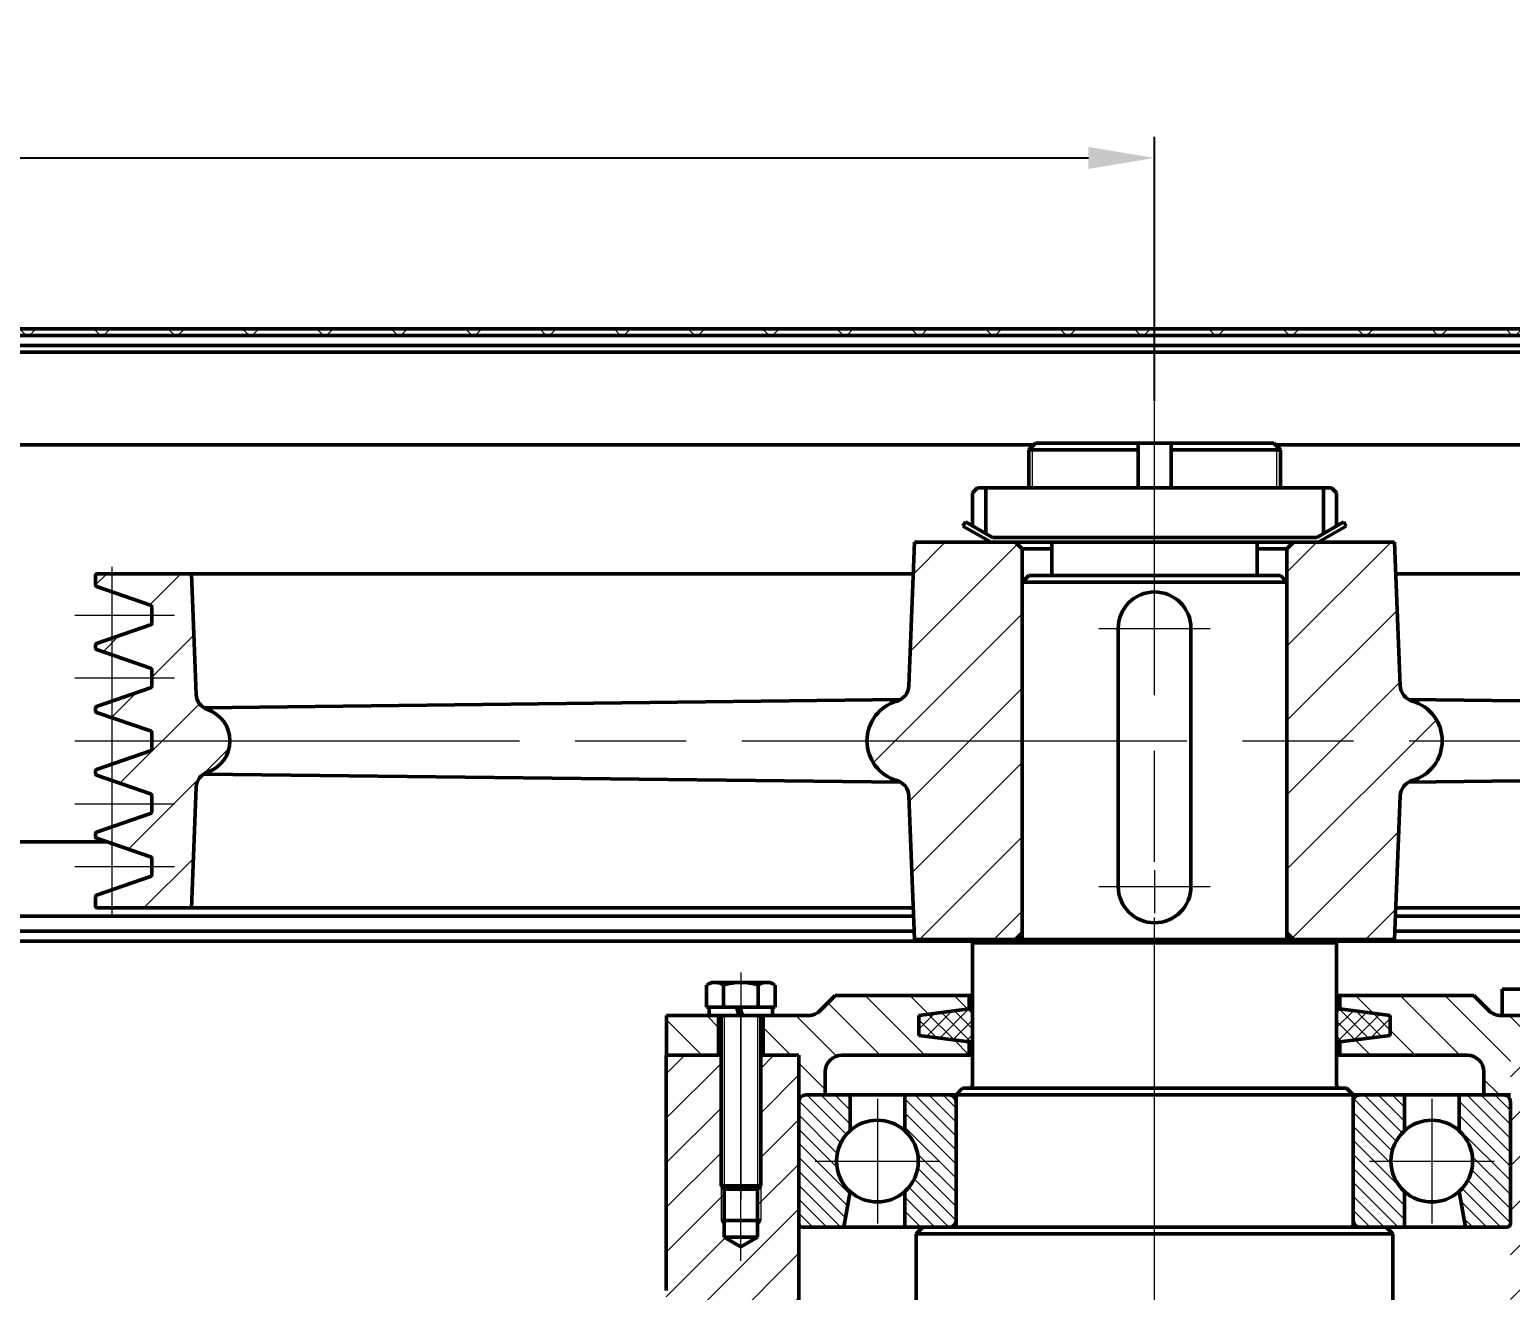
# Model space of a CAD drawing. Header units: millimetres. Extents: x 17368 to 100025, y -24769 to 12950.
# Drawn here: x 45503.7 to 45559.6, y -8836.5 to -8788.9 of the extents above; entities that cross this region are included whole.
import ezdxf

# ---------------------------------------------------------------- set-up
doc = ezdxf.new("R2010")
doc.units = ezdxf.units.MM
doc.header["$LTSCALE"] = 2.8
doc.linetypes.add('AM_ISO08W050', pattern=[18, 12, -1.5, 3, -1.5])
doc.linetypes.add('AM_ISO08W050x2', pattern=[9, 6, -0.75, 1.5, -0.75])
doc.layers.get('0').update_dxf_attribs({"lineweight": 50})
doc.layers.get('Defpoints').update_dxf_attribs({"lineweight": 50})
for name, color, linetype, lineweight in [('AM_0', 7, 'Continuous', 50), ('AM_0N', 7, 'Continuous', 50), ('AM_4', 3, 'Continuous', 15), ('AM_7', 4, 'AM_ISO08W050', 15), ('AM_7N', 4, 'AM_ISO08W050', 15), ('AM_8N', 1, 'Continuous', 15), ('细实线', 5, 'Continuous', 15)]:
    doc.layers.add(name, color=color, linetype=linetype, lineweight=lineweight)
doc.styles.add('仿宋体', font='', dxfattribs={"width": 0.7, "height": 3.5})
doc.styles.get('仿宋体').set_extended_font_data('FangSong_GB2312')
doc.dimstyles.new('ISO-25', dxfattribs={"dimtxt": 3.5, "dimasz": 2.5, "dimexe": 1.25, "dimexo": 0.625, "dimtad": 1, "dimdsep": 46, "dimtxsty": '仿宋体', "dimcen": 2.5, "dimadec": 0, "dimazin": 0, "dimtfac": 1, "dimtmove": 0, "dimatfit": 1, "dimfxl": 0, "dimarcsym": 0})

# ---------------------------------------------------------------- blocks, each defined once
blk = doc.blocks.new('*D1310')
at = {"layer": 'Defpoints', "color": 0, "lineweight": 15}
for p in [(45546.163, -8793.751), (45452.913, -8800.46), (45546.163, -8803.56)]:
    blk.add_point(p, dxfattribs=at)
at = {"layer": '细实线', "color": 0, "lineweight": -2}
for p, q in [((45452.913, -8799.835), (45452.913, -8792.951)), ((45546.163, -8802.935), (45546.163, -8792.951)), ((45455.413, -8793.751), (45543.663, -8793.751))]:
    blk.add_line(p, q, dxfattribs=at)
at = {"layer": '细实线', "color": 0, "lineweight": 15}
for points in [[(45455.413, -8793.334), (45455.413, -8794.167), (45452.913, -8793.751)], [(45543.663, -8793.334), (45543.663, -8794.167), (45546.163, -8793.751)]]:
    blk.add_solid(points, dxfattribs=at)
at = {"layer": '细实线', "color": 0, "lineweight": 15, "insert": (45499.538, -8791.201), "char_height": 3.5, "attachment_point": 5, "style": '仿宋体'}
blk.add_mtext('746', dxfattribs=at)

msp = doc.modelspace()

# ---------------------------------------------------------------- hatches: boundary and pattern name
at = {"layer": '细实线', "lineweight": 15}
h = msp.add_hatch(dxfattribs=at)
h.set_pattern_fill('ANSI37', color=256, scale=0.625, style=0)
h.set_pattern_definition([(45, (39897.9603, -6902.0388), (-1.403165, 1.403165), []), (135, (39897.9603, -6902.0388), (-1.403165, -1.403165), [])])
h.paths.add_polyline_path([(45434.78771, -8800.20995), (45434.26963, -8800.20995), (45434.26963, -8800.45995), (45434.78771, -8800.45995)])
h.paths.add_polyline_path([(45452.91271, -8800.20995), (45437.03771, -8800.20995), (45436.03771, -8800.20995), (45436.03771, -8800.45995), (45437.41271, -8800.45995), (45442.41271, -8800.45995), (45452.91271, -8800.45995)])
h.paths.add_polyline_path([(45546.16271, -8800.20995), (45452.91271, -8800.20995), (45452.91271, -8800.45995), (45546.16271, -8800.45995)])
h.paths.add_polyline_path([(45594.18079, -8800.20995), (45593.66271, -8800.20995), (45593.66271, -8800.45995), (45594.18079, -8800.45995)])
h.paths.add_polyline_path([(45592.41271, -8800.20995), (45546.16271, -8800.20995), (45546.16271, -8800.45995), (45591.41271, -8800.45995), (45592.41271, -8800.45995)])
h = msp.add_hatch(dxfattribs=at)
h.set_pattern_fill('ANSI31', color=256, scale=0.625, style=0)
h.set_pattern_definition([(45, (39361.8303, -8875.3152), (-1.403165, 1.403165), [])])
h.paths.add_polyline_path([(45555.22521, -8808.27245), (45551.41271, -8808.27245), (45551.16271, -8808.52245), (45551.16271, -8815.77245), (45557.02521, -8815.77245, 0.33409436), (45555.8961, -8814.27126, -0.34433219), (45555.44008, -8813.64433)])
h.paths.add_polyline_path([(45555.91337, -8817.26855, 0.33089355), (45557.02521, -8815.77245), (45551.16271, -8815.77245), (45551.16271, -8823.02245), (45551.41271, -8823.27245), (45555.22521, -8823.27245), (45555.43514, -8818.02414, -0.38526489)])
h.paths.add_polyline_path([(45541.16271, -8815.77245), (45535.30021, -8815.77245, 0.33381819), (45536.42782, -8817.27321, -0.3510983), (45536.88605, -8817.91845), (45537.10021, -8823.27245), (45540.91271, -8823.27245), (45541.16271, -8823.02245)])
h.paths.add_polyline_path([(45541.16271, -8808.52245), (45540.91271, -8808.27245), (45537.10021, -8808.27245), (45536.88331, -8813.69494, -0.32340022), (45536.43134, -8814.27067, -0.00000209), (45536.43135, -8814.27067, 0.33447058), (45535.30021, -8815.77245), (45541.16271, -8815.77245)])
h = msp.add_hatch(dxfattribs=at)
h.set_pattern_fill('ANSI31', color=256, scale=0.625, style=0)
h.set_pattern_definition([(45, (37331.3713, -9270.0737), (-1.403165, 1.403165), [])])
h.paths.add_polyline_path([(45509.78771, -8809.45995), (45506.22521, -8809.45995, 0.41421356), (45506.16271, -8809.52245), (45506.16271, -8809.88766, 0.32010252), (45506.20486, -8809.94676), (45508.24555, -8810.64943, -0.32010252), (45508.28771, -8810.70852), (45508.28771, -8811.33638, -0.32010252), (45508.24555, -8811.39547), (45506.20486, -8812.09814, 0.32010252), (45506.16271, -8812.15723), (45506.16271, -8812.26266, 0.32010252), (45506.20486, -8812.32176), (45508.24555, -8813.02443, -0.32010252), (45508.28771, -8813.08352), (45508.28771, -8813.71138, -0.32010252), (45508.24555, -8813.77047), (45506.20486, -8814.47314, 0.32010252), (45506.16271, -8814.53223), (45506.16271, -8814.63766, 0.32010252), (45506.20486, -8814.69676), (45508.24555, -8815.39943, -0.32010252), (45508.28771, -8815.45852), (45508.28771, -8816.08638, -0.32010252), (45508.24555, -8816.14547), (45506.20486, -8816.84814, 0.32010252), (45506.16271, -8816.90723), (45506.16271, -8817.01266, 0.32010252), (45506.20486, -8817.07176), (45508.24555, -8817.77443, -0.32010252), (45508.28771, -8817.83352), (45508.28771, -8818.46138, -0.32010252), (45508.24555, -8818.52047), (45506.20486, -8819.22314, 0.32010252), (45506.16271, -8819.28223), (45506.16271, -8819.38766, 0.32010252), (45506.20486, -8819.44676), (45508.24555, -8820.14943, -0.32010252), (45508.28771, -8820.20852), (45508.28771, -8820.83638, -0.32010252), (45508.24555, -8820.89547), (45506.20486, -8821.59814, 0.32010252), (45506.16271, -8821.65723), (45506.16271, -8822.02245, 0.41421356), (45506.22521, -8822.08495), (45509.78771, -8822.08495), (45509.97021, -8817.52235, -0.31003524), (45510.39321, -8816.9557, 0.71582043), (45510.39321, -8814.5892, -0.31003524), (45509.97021, -8814.02255)])
h = msp.add_hatch(dxfattribs=at)
h.set_pattern_fill('ANSI31', color=256, scale=0.375, angle=90, style=0)
h.set_pattern_definition([(135, (39361.8303, -8875.3152), (-0.841899, -0.841899), [])])
h.paths.add_polyline_path([(45533.53326, -8825.96439, -0.19891237), (45533.09132, -8826.14745), (45531.38146, -8826.14745), (45531.38146, -8827.64745), (45532.72521, -8827.64745), (45532.72521, -8829.37448), (45532.72733, -8829.37661, -0.37738104), (45532.98771, -8829.14745), (45533.72521, -8829.14745), (45533.72521, -8828.27245, -0.41421356), (45534.35021, -8827.64745), (45539.16271, -8827.64745), (45539.16271, -8827.14745), (45537.26377, -8826.89745), (45537.26377, -8826.14745), (45539.16271, -8825.89745), (45539.16271, -8825.39745), (45534.10021, -8825.39745)])
h.paths.add_polyline_path([(45527.72521, -8826.14745), (45527.72521, -8827.64745), (45529.69396, -8827.64745), (45529.69396, -8826.14745)])
h.paths.add_polyline_path([(45553.16271, -8825.39745), (45553.16271, -8825.89745), (45555.06164, -8826.14745), (45555.06164, -8826.89745), (45553.16271, -8827.14745), (45553.16271, -8827.64745), (45557.97521, -8827.64745, -0.41421356), (45558.60021, -8828.27245), (45558.60021, -8829.14745), (45559.60021, -8829.14745), (45559.60021, -8827.64745), (45560.94396, -8827.64745), (45560.94396, -8826.14745), (45559.23409, -8826.14745, -0.19891237), (45558.79215, -8825.96439), (45558.22521, -8825.39745)])
h.paths.add_polyline_path([(45562.63146, -8826.14745), (45562.63146, -8827.64745), (45564.60497, -8827.64745), (45564.60496, -8826.14745)])
h = msp.add_hatch(dxfattribs=at)
h.set_pattern_fill('ANSI37', color=256, scale=0.125, style=0)
h.set_pattern_definition([(45, (39361.8303, -8875.31524), (-0.280633004, 0.280633004), []), (135, (39361.8303, -8875.31524), (-0.280633004, -0.280633004), [])])
h.paths.add_polyline_path([(45539.28771, -8825.89745), (45539.16271, -8825.89745), (45537.26377, -8826.14745), (45537.26377, -8826.89745), (45539.16271, -8827.14745), (45539.28771, -8827.14745)])
h.paths.add_polyline_path([(45553.16271, -8825.89745), (45553.03771, -8825.89745), (45553.03771, -8827.14745), (45553.16271, -8827.14745), (45555.06164, -8826.89745), (45555.06164, -8826.14745)])
h = msp.add_hatch(dxfattribs=at)
h.set_pattern_fill('ANSI31', color=256, scale=0.375, style=0)
h.set_pattern_definition([(45, (39361.8303, -8875.3152), (-0.841899, 0.841899), [])])
h.paths.add_polyline_path([(45532.72521, -8837.40995, -0.00206221), (45532.72521, -8837.40882), (45532.72521, -8834.01108, -0.00206221), (45532.72521, -8834.00995), (45532.72521, -8829.37448), (45532.72521, -8829.37448), (45532.72521, -8827.64745), (45531.32521, -8827.64745), (45531.28771, -8827.6691), (45531.28771, -8832.58495), (45531.28771, -8833.89745), (45531.1693, -8834.1162), (45531.1693, -8834.52245), (45530.53771, -8834.8871), (45529.90611, -8834.52245), (45529.90611, -8834.1162), (45529.78771, -8833.89745), (45529.78771, -8832.58495), (45529.78771, -8827.6691), (45529.75021, -8827.64745), (45527.72045, -8827.64745), (45527.72045, -8836.53189, -0.1316525), (45526.88311, -8839.65689), (45520.89855, -8850.02245, -0.26794919), (45519.81602, -8850.64745), (45517.70724, -8850.64745, -0.00618257), (45517.68376, -8850.64745), (45517.53771, -8850.64745), (45517.53771, -8853.77245), (45520.53771, -8853.77245), (45520.53771, -8854.39745), (45523.66271, -8854.39745), (45523.66271, -8852.15466, -0.1316525), (45523.99765, -8850.90466), (45526.09471, -8847.27245, -0.26794919), (45528.25977, -8846.02245), (45539.16271, -8846.02245), (45539.16271, -8845.52245), (45537.26377, -8845.27245), (45537.26377, -8844.52245), (45539.16271, -8844.27245), (45539.16271, -8843.77245), (45535.28771, -8843.77245, -0.41421356), (45534.66271, -8843.14745), (45534.66271, -8842.27245), (45532.85021, -8842.27245, -0.41421356), (45532.72521, -8842.14745), (45532.72521, -8842.01152, -0.00149251), (45532.72521, -8842.00995)])
h.paths.add_polyline_path([(45565.44231, -8839.65689, -0.1316525), (45564.60497, -8836.53189), (45564.60497, -8827.64745), (45562.53771, -8827.64745), (45562.53771, -8831.95995), (45562.53771, -8833.89745), (45562.4193, -8834.1162), (45562.4193, -8834.52245), (45561.78771, -8834.8871), (45561.15611, -8834.52245), (45561.15611, -8834.1162), (45561.03771, -8833.89745), (45561.03771, -8831.95995), (45561.03771, -8827.64745), (45559.60021, -8827.64745), (45559.60021, -8842.14745, -0.41421356), (45559.47521, -8842.27245), (45557.66271, -8842.27245), (45557.66271, -8843.14745, -0.41421356), (45557.03771, -8843.77245), (45553.16271, -8843.77245), (45553.16271, -8844.27245), (45555.06165, -8844.52245), (45555.06165, -8845.27245), (45553.16271, -8845.52245), (45553.16271, -8846.02245), (45564.06565, -8846.02245, -0.26794919), (45566.23071, -8847.27245), (45568.32777, -8850.90466, -0.1316525), (45568.66271, -8852.15466), (45568.66271, -8854.39745), (45571.78771, -8854.39745), (45571.78771, -8853.77245), (45574.78771, -8853.77245), (45574.78771, -8850.64745), (45574.63697, -8850.64745, -0.00371511), (45574.62286, -8850.64745), (45572.5094, -8850.64745, -0.26794919), (45571.42687, -8850.02245)])
h.paths.add_polyline_path([(45562.53771, -8831.95995), (45562.4193, -8832.08495), (45562.4193, -8833.89745), (45562.53771, -8833.89745)], flags=17)
h.paths.add_polyline_path([(45561.15611, -8832.08495), (45561.03771, -8831.95995), (45561.03771, -8833.89745), (45561.15611, -8833.89745)], flags=17)
h.paths.add_polyline_path([(45529.90611, -8832.70995), (45529.78771, -8832.58495), (45529.78771, -8833.89745), (45529.90611, -8833.89745)], flags=17)
h.paths.add_polyline_path([(45531.28771, -8832.58495), (45531.1693, -8832.70995), (45531.1693, -8833.89745), (45531.28771, -8833.89745)], flags=17)
h.paths.add_polyline_path([(45531.28771, -8833.89745), (45531.1693, -8833.89745), (45531.1693, -8834.1162)], flags=17)
h.paths.add_polyline_path([(45529.90611, -8833.89745), (45529.78771, -8833.89745), (45529.90611, -8834.1162)], flags=17)
h.paths.add_polyline_path([(45562.53771, -8833.89745), (45562.4193, -8833.89745), (45562.4193, -8834.1162)], flags=17)
h.paths.add_polyline_path([(45561.15611, -8833.89745), (45561.03771, -8833.89745), (45561.15611, -8834.1162)], flags=17)
h.paths.add_polyline_path([(45514.78771, -8850.64745), (45514.64167, -8850.64745, -0.00618257), (45514.61818, -8850.64745), (45513.03771, -8850.64745), (45513.03771, -8853.77245), (45514.78771, -8853.77245)])
h.paths.add_polyline_path([(45579.28771, -8850.64745), (45577.70184, -8850.64745, -0.00334247), (45577.68914, -8850.64745), (45577.53771, -8850.64745), (45577.53771, -8853.77245), (45579.28771, -8853.77245)])

# ---------------------------------------------------------------- linework, layer by layer
for p, q in [((45541.66271, -8804.52245), (45541.41271, -8804.77245)), ((45541.66271, -8804.52245), (45550.66271, -8804.52245)), ((45545.53771, -8806.20995), (45545.53771, -8804.52245)), ((45546.78771, -8806.20995), (45546.78771, -8804.52245)), ((45550.66271, -8804.52245), (45550.91271, -8804.77245)), ((45541.41271, -8804.77245), (45541.41271, -8806.20995)), ((45541.41271, -8804.77245), (45545.53771, -8804.77245)), ((45546.78771, -8804.77245), (45550.91271, -8804.77245)), ((45550.91271, -8804.77245), (45550.91271, -8806.20995)), ((45539.47521, -8806.20995), (45539.28771, -8806.39745)), ((45539.28771, -8807.65194), (45539.28771, -8806.39745)), ((45539.47521, -8806.20995), (45552.85021, -8806.20995)), ((45539.78771, -8807.94061), (45539.78771, -8806.20995)), ((45552.53771, -8807.94061), (45552.53771, -8806.20995)), ((45552.85021, -8806.20995), (45553.03771, -8806.39745)), ((45553.03771, -8807.65194), (45553.03771, -8806.39745)), ((45539.01707, -8807.49569), (45538.92332, -8807.65807)), ((45540.03771, -8808.08495), (45539.01707, -8807.49569)), ((45552.28771, -8808.08495), (45553.30834, -8807.49569)), ((45553.40209, -8807.65807), (45553.30834, -8807.49569)), ((45539.98746, -8808.27245), (45538.92332, -8807.65807)), ((45540.03771, -8808.08495), (45552.28771, -8808.08495)), ((45552.33795, -8808.27245), (45553.40209, -8807.65807)), ((45536.88331, -8813.69494), (45537.10021, -8808.27245)), ((45537.10021, -8808.27245), (45555.22521, -8808.27245)), ((45540.91271, -8808.27245), (45541.16271, -8808.52245)), ((45540.91271, -8808.27245), (45541.16271, -8808.52245)), ((45541.16271, -8808.52245), (45541.78771, -8808.52245)), ((45541.16271, -8823.27245), (45541.16271, -8808.52245)), ((45541.16271, -8808.52245), (45542.28771, -8808.52245)), ((45542.28771, -8808.27245), (45542.28771, -8809.52245)), ((45550.03771, -8808.27245), (45550.03771, -8809.52245)), ((45550.03771, -8808.52245), (45551.16271, -8808.52245)), ((45550.53771, -8808.27245), (45551.41271, -8808.27245)), ((45550.53771, -8808.52245), (45551.16271, -8808.52245)), ((45551.41271, -8808.27245), (45551.16271, -8808.52245)), ((45551.41271, -8808.27245), (45551.16271, -8808.52245)), ((45551.16271, -8823.27245), (45551.16271, -8808.52245)), ((45555.4421, -8813.69494), (45555.22521, -8808.27245)), ((45506.16271, -8809.88766), (45506.16271, -8809.52245)), ((45506.22521, -8809.45995), (45537.05271, -8809.45995)), ((45509.97021, -8814.02255), (45509.78771, -8809.45995)), ((45541.41271, -8809.52245), (45541.16271, -8809.77245)), ((45541.41271, -8809.52245), (45541.16271, -8809.77245)), ((45551.16271, -8809.77245), (45541.16271, -8809.77245)), ((45551.16271, -8809.77245), (45541.16271, -8809.77245)), ((45550.91271, -8809.52245), (45541.41271, -8809.52245)), ((45550.91271, -8809.52245), (45541.41271, -8809.52245)), ((45550.91271, -8809.52245), (45551.16271, -8809.77245)), ((45550.91271, -8809.52245), (45551.16271, -8809.77245)), ((45586.10021, -8809.45995), (45555.27271, -8809.45995)), ((45508.24555, -8810.64943), (45506.20486, -8809.94676)), ((45508.28771, -8811.33638), (45508.28771, -8810.70852)), ((45508.24555, -8811.39547), (45506.20486, -8812.09814)), ((45544.78771, -8821.27245), (45544.78771, -8811.52245)), ((45544.78771, -8821.27245), (45544.78771, -8811.52245)), ((45547.53771, -8821.27245), (45547.53771, -8811.52245)), ((45547.53771, -8821.27245), (45547.53771, -8811.52245)), ((45506.16271, -8812.26266), (45506.16271, -8812.15723)), ((45508.24555, -8813.02443), (45506.20486, -8812.32176)), ((45508.28771, -8813.71138), (45508.28771, -8813.08352)), ((45508.24555, -8813.77047), (45506.20486, -8814.47314)), ((45536.56754, -8814.21338), (45510.25077, -8814.51942)), ((45555.75787, -8814.21338), (45582.07464, -8814.51942)), ((45506.16271, -8814.63766), (45506.16271, -8814.53223)), ((45508.24555, -8815.39943), (45506.20486, -8814.69676)), ((45508.28771, -8816.08638), (45508.28771, -8815.45852)), ((45508.24555, -8816.14547), (45506.20486, -8816.84814)), ((45506.16271, -8817.01266), (45506.16271, -8816.90723)), ((45510.25077, -8817.02548), (45536.56754, -8817.33152)), ((45582.07464, -8817.02548), (45555.75787, -8817.33152)), ((45508.24555, -8817.77443), (45506.20486, -8817.07176)), ((45509.97021, -8817.52235), (45509.78771, -8822.08495)), ((45508.28771, -8818.46138), (45508.28771, -8817.83352)), ((45536.88331, -8817.84996), (45537.10021, -8823.27245)), ((45555.4421, -8817.84996), (45555.22521, -8823.27245)), ((45508.24555, -8818.52047), (45506.20486, -8819.22314)), ((45506.16271, -8819.38766), (45506.16271, -8819.28223)), ((45508.24555, -8820.14943), (45506.20486, -8819.44676)), ((45508.28771, -8820.83638), (45508.28771, -8820.20852)), ((45508.24555, -8820.89547), (45506.20486, -8821.59814)), ((45506.16271, -8822.02245), (45506.16271, -8821.65723)), ((45506.22521, -8822.08495), (45537.05271, -8822.08495)), ((45586.10021, -8822.08495), (45555.27271, -8822.08495)), ((45541.16271, -8823.02245), (45540.91271, -8823.27245)), ((45551.16271, -8823.02245), (45551.41271, -8823.27245)), ((45537.10021, -8823.27245), (45540.91271, -8823.27245)), ((45539.41271, -8823.27245), (45539.28771, -8823.39745)), ((45539.28771, -8823.39745), (45539.28771, -8828.77245)), ((45539.28771, -8823.39745), (45553.03771, -8823.39745)), ((45539.41271, -8823.27245), (45552.91271, -8823.27245)), ((45551.41271, -8823.27245), (45552.91271, -8823.27245)), ((45555.22521, -8823.27245), (45551.41271, -8823.27245)), ((45552.91271, -8823.27245), (45553.03771, -8823.39745)), ((45553.03771, -8823.39745), (45553.03771, -8828.77245)), ((45527.72045, -8827.64745), (45529.78771, -8827.64745)), ((45527.72045, -8827.64745), (45527.72045, -8836.53189)), ((45531.28771, -8827.64745), (45532.72521, -8827.64745)), ((45532.72521, -8827.64745), (45532.72521, -8842.14745)), ((45538.66271, -8829.14745), (45538.91271, -8828.89745)), ((45538.66271, -8829.14745), (45538.66271, -8834.14745)), ((45538.66271, -8829.14745), (45546.16271, -8829.14745)), ((45538.91271, -8828.89745), (45546.16271, -8828.89745)), ((45553.41271, -8828.89745), (45546.16271, -8828.89745)), ((45553.66271, -8829.14745), (45546.16271, -8829.14745)), ((45553.66271, -8829.14745), (45553.41271, -8828.89745)), ((45553.66271, -8829.14745), (45553.66271, -8834.14745)), ((45537.41271, -8834.14745), (45537.16271, -8834.39745)), ((45546.16271, -8834.14745), (45538.66271, -8834.14745)), ((45546.16271, -8834.14745), (45553.66271, -8834.14745)), ((45554.91271, -8834.14745), (45555.16271, -8834.39745)), ((45537.16271, -8834.39745), (45537.16271, -8837.02245)), ((45537.16271, -8834.39745), (45546.16271, -8834.39745)), ((45555.16271, -8834.39745), (45546.16271, -8834.39745)), ((45555.16271, -8834.39745), (45555.16271, -8837.02245))]:
    msp.add_line(p, q)
at = {"color": 7}
for p, q in [((45534.10021, -8825.39745), (45533.53326, -8825.96439)), ((45539.28771, -8825.39745), (45534.10021, -8825.39745)), ((45539.16271, -8825.39745), (45539.16271, -8825.89745)), ((45553.03771, -8825.39745), (45558.22521, -8825.39745)), ((45553.16271, -8825.39745), (45553.16271, -8825.89745)), ((45558.22521, -8825.39745), (45558.79215, -8825.96439)), ((45559.28771, -8825.14745), (45559.28771, -8826.14745)), ((45559.28771, -8825.14745), (45590.16271, -8825.14745)), ((45539.16271, -8825.89745), (45537.26377, -8826.14745)), ((45539.16271, -8825.89745), (45539.28771, -8825.89745)), ((45553.16271, -8825.89745), (45553.03771, -8825.89745)), ((45553.16271, -8825.89745), (45555.06164, -8826.14745)), ((45533.09132, -8826.14745), (45527.72521, -8826.14745)), ((45527.72521, -8826.14745), (45527.72521, -8827.64745)), ((45537.26377, -8826.14745), (45537.26377, -8826.89745)), ((45555.06164, -8826.14745), (45555.06164, -8826.89745)), ((45559.23409, -8826.14745), (45561.03771, -8826.14745)), ((45539.16271, -8827.14745), (45537.26377, -8826.89745)), ((45553.16271, -8827.14745), (45555.06164, -8826.89745)), ((45539.28771, -8827.64745), (45534.35021, -8827.64745)), ((45539.16271, -8827.14745), (45539.16271, -8827.64745)), ((45539.16271, -8827.14745), (45539.28771, -8827.14745)), ((45553.16271, -8827.14745), (45553.03771, -8827.14745)), ((45553.03771, -8827.64745), (45557.97521, -8827.64745)), ((45553.16271, -8827.14745), (45553.16271, -8827.64745)), ((45533.72521, -8829.14745), (45533.72521, -8828.27245)), ((45558.60021, -8829.14745), (45558.60021, -8828.27245)), ((45558.60021, -8829.14745), (45559.60021, -8829.14745))]:
    msp.add_line(p, q, dxfattribs=at)
at = {"extrusion": (1, -1.83691e-16, 0)}
for p, q in [((45529.78771, -8826.14745), (45529.78771, -8832.58495)), ((45531.28771, -8826.14745), (45531.28771, -8832.58495))]:
    msp.add_line(p, q, dxfattribs=at)
for centre, radius, start, end in [((45506.22521, -8809.52245), 0.0625, 90, 180), ((45506.22521, -8809.88766), 0.0625, 180, 251), ((45546.16271, -8811.52245), 1.375, 0, 180), ((45546.16271, -8811.52245), 1.375, 0, 180), ((45508.22521, -8810.70852), 0.0625, 0, 71), ((45508.22521, -8811.33638), 0.0625, 289, 0), ((45506.22521, -8812.15723), 0.0625, 109, 180), ((45506.22521, -8812.26266), 0.0625, 180, 251), ((45508.22521, -8813.08352), 0.0625, 0, 71), ((45536.25881, -8813.66996), 0.625, 286.025711, 357.70939), ((45556.06661, -8813.66996), 0.625, 182.29061, 253.974289), ((45508.22521, -8813.71138), 0.0625, 289, 0), ((45510.59471, -8813.99757), 0.625, 182.29061, 251.191723), ((45506.22521, -8814.53223), 0.0625, 109, 180), ((45506.22521, -8814.63766), 0.0625, 180, 251), ((45509.99021, -8815.77245), 1.25, 288.808277, 71.191723), ((45536.86271, -8815.77245), 1.5625, 106.025711, 253.974289), ((45555.46271, -8815.77245), 1.5625, 286.025711, 73.974289), ((45508.22521, -8815.45852), 0.0625, 0, 71), ((45508.22521, -8816.08638), 0.0625, 289, 0), ((45506.22521, -8816.90723), 0.0625, 109, 180), ((45506.22521, -8817.01266), 0.0625, 180, 251), ((45510.59471, -8817.54733), 0.625, 108.808277, 177.70939), ((45536.25881, -8817.87494), 0.625, 2.29061, 73.974289), ((45556.06661, -8817.87494), 0.625, 106.025711, 177.70939), ((45508.22521, -8817.83352), 0.0625, 0, 71), ((45508.22521, -8818.46138), 0.0625, 289, 0), ((45506.22521, -8819.28223), 0.0625, 109, 180), ((45506.22521, -8819.38766), 0.0625, 180, 251), ((45508.22521, -8820.20852), 0.0625, 0, 71), ((45508.22521, -8820.83638), 0.0625, 289, 0), ((45546.16271, -8821.27245), 1.375, 180, 0), ((45546.16271, -8821.27245), 1.375, 180, 0), ((45506.22521, -8821.65723), 0.0625, 109, 180), ((45506.22521, -8822.02245), 0.0625, 180, 270), ((45539.16271, -8828.77245), 0.125, 270, 0), ((45553.16271, -8828.77245), 0.125, 180, 270)]:
    msp.add_arc(centre, radius, start, end)
at = {"color": 7}
for centre, start, end in [((45533.09132, -8825.52245), 270, 315), ((45559.23409, -8825.52245), 225, 270), ((45534.35021, -8828.27245), 90, 180), ((45557.97521, -8828.27245), 0, 90)]:
    msp.add_arc(centre, 0.625, start, end, dxfattribs=at)
at = {"layer": 'AM_0', "extrusion": (1, -1.83691e-16, 0)}
for p, q in [((45529.69396, -8826.14745), (45529.69396, -8827.64745)), ((45531.38146, -8826.14745), (45531.38146, -8827.64745)), ((45529.90611, -8832.70995), (45529.90611, -8834.52245)), ((45531.1693, -8832.70995), (45531.1693, -8834.52245))]:
    msp.add_line(p, q, dxfattribs=at)
at = {"layer": 'AM_0'}
for p, q in [((45529.78771, -8827.6691), (45529.75021, -8827.64745)), ((45531.28771, -8827.6691), (45531.32521, -8827.64745))]:
    msp.add_line(p, q, dxfattribs=at)
at = {"layer": 'AM_0', "extrusion": (-1.83691e-16, -1, 0)}
for p, q in [((45529.78771, -8833.89745), (45531.28771, -8833.89745)), ((45529.78771, -8833.89745), (45531.28771, -8833.89745)), ((45529.90611, -8834.52245), (45531.1693, -8834.52245)), ((45529.90611, -8834.52245), (45531.1693, -8834.52245))]:
    msp.add_line(p, q, dxfattribs=at)
at = {"layer": 'AM_0', "extrusion": (-0.5, -0.866025, 0)}
msp.add_line((45530.53771, -8834.8871), (45529.90611, -8834.52245), dxfattribs=at)
msp.add_line((45530.53771, -8834.8871), (45529.90611, -8834.52245), dxfattribs=at)
at = {"layer": 'AM_0', "extrusion": (0.5, -0.866025, 0)}
msp.add_line((45530.53771, -8834.8871), (45531.1693, -8834.52245), dxfattribs=at)
msp.add_line((45530.53771, -8834.8871), (45531.1693, -8834.52245), dxfattribs=at)
at = {"layer": 'AM_0N'}
for p, q in [((45594.18079, -8800.20995), (45437.03771, -8800.20995)), ((45591.41271, -8800.45995), (45437.03771, -8800.45995)), ((45591.41271, -8800.83495), (45437.03771, -8800.83495)), ((45437.41271, -8801.08495), (45591.03771, -8801.08495)), ((45541.60021, -8804.58495), (45492.8159, -8804.58495)), ((45590.03771, -8804.58495), (45550.72521, -8804.58495)), ((45506.60619, -8819.58495), (45492.8159, -8819.58495)), ((45492.8159, -8822.39745), (45537.06521, -8822.39745)), ((45555.26021, -8822.39745), (45590.28771, -8822.39745)), ((45537.08771, -8822.95995), (45458.22028, -8822.95995)), ((45590.47521, -8822.95995), (45555.23771, -8822.95995)), ((45539.35021, -8823.33495), (45458.16271, -8823.33495)), ((45591.41271, -8823.33495), (45552.97521, -8823.33495)), ((45529.78771, -8832.58495), (45529.90611, -8832.70995)), ((45531.1693, -8832.70995), (45531.28771, -8832.58495))]:
    msp.add_line(p, q, dxfattribs=at)
at = {"layer": 'AM_0N', "extrusion": (0, -1, 0)}
msp.add_line((45592.53771, -8800.83495), (45435.91271, -8800.83495), dxfattribs=at)
at = {"layer": 'AM_0N', "extrusion": (0.5, -0.866025, 0)}
msp.add_line((45529.23833, -8824.99812), (45529.41271, -8824.89745), dxfattribs=at)
at = {"layer": 'AM_0N', "extrusion": (1, -1.83691e-16, 0)}
for p, q in [((45529.23833, -8824.99812), (45529.23833, -8825.83495)), ((45529.88785, -8824.99812), (45529.88785, -8825.83495)), ((45531.18756, -8824.99812), (45531.18756, -8825.83495)), ((45531.83708, -8824.99812), (45531.83708, -8825.83495)), ((45529.33771, -8825.83495), (45529.33771, -8826.14745)), ((45531.73771, -8826.14745), (45531.73771, -8825.83495))]:
    msp.add_line(p, q, dxfattribs=at)
at = {"layer": 'AM_0N', "extrusion": (-1.83691e-16, -1, 0)}
for p, q in [((45531.66271, -8824.89745), (45529.41271, -8824.89745)), ((45529.23833, -8825.83495), (45529.78771, -8825.83495)), ((45530.37367, -8825.83495), (45529.33771, -8825.83495)), ((45531.28771, -8825.83495), (45529.78771, -8825.83495)), ((45529.78771, -8825.83495), (45531.28771, -8825.83495)), ((45531.73771, -8825.83495), (45530.49867, -8825.83495)), ((45531.28771, -8825.83495), (45531.83708, -8825.83495)), ((45529.78771, -8832.58495), (45531.28771, -8832.58495)), ((45529.9219, -8832.70995), (45529.90611, -8832.70995)), ((45529.91271, -8832.70995), (45531.16271, -8832.70995)), ((45529.9219, -8832.70995), (45531.15351, -8832.70995)), ((45531.1693, -8832.70995), (45531.15351, -8832.70995))]:
    msp.add_line(p, q, dxfattribs=at)
at = {"layer": 'AM_0N', "extrusion": (-0.5, -0.866025, 0)}
msp.add_line((45531.83708, -8824.99812), (45531.66271, -8824.89745), dxfattribs=at)
at = {"layer": 'AM_0N', "extrusion": (-0.951057, -0.309017, 0)}
for p, q in [((45530.47521, -8826.14745), (45530.37367, -8825.83495)), ((45530.60021, -8826.14745), (45530.49867, -8825.83495))]:
    msp.add_line(p, q, dxfattribs=at)
at = {"layer": 'AM_0N', "extrusion": (-1.22461e-16, -1, 0)}
for p, q in [((45534.66083, -8829.14745), (45532.98771, -8829.14745)), ((45534.66083, -8829.14745), (45536.72708, -8829.14745)), ((45538.40021, -8829.14745), (45536.72708, -8829.14745)), ((45538.40021, -8829.14745), (45538.66271, -8829.14745)), ((45553.66271, -8829.14745), (45553.92521, -8829.14745)), ((45553.92521, -8829.14745), (45555.59833, -8829.14745)), ((45555.59833, -8829.14745), (45557.66458, -8829.14745)), ((45557.66458, -8829.14745), (45559.33771, -8829.14745)), ((45534.42228, -8834.14745), (45532.86271, -8834.14745)), ((45534.42228, -8834.14745), (45536.72708, -8834.14745)), ((45538.40021, -8834.14745), (45536.72708, -8834.14745)), ((45538.40021, -8834.14745), (45538.66271, -8834.14745)), ((45553.66271, -8834.14745), (45553.92521, -8834.14745)), ((45555.59833, -8834.14745), (45553.92521, -8834.14745)), ((45555.59833, -8834.14745), (45557.90313, -8834.14745)), ((45559.46271, -8834.14745), (45557.90313, -8834.14745))]:
    msp.add_line(p, q, dxfattribs=at)
at = {"layer": 'AM_0N', "extrusion": (1, -1.22461e-16, 0)}
for p, q in [((45534.66083, -8830.50036), (45534.66083, -8829.14745)), ((45536.72708, -8830.50036), (45536.72708, -8829.14745)), ((45555.59833, -8830.50036), (45555.59833, -8829.14745)), ((45557.66458, -8830.50036), (45557.66458, -8829.14745)), ((45532.72521, -8834.00995), (45532.72521, -8829.40995)), ((45538.66271, -8829.40995), (45538.66271, -8833.88495)), ((45553.66271, -8829.40995), (45553.66271, -8833.88495)), ((45559.60021, -8829.40995), (45559.60021, -8834.00995)), ((45536.72708, -8834.14745), (45536.72708, -8832.79454)), ((45555.59833, -8834.14745), (45555.59833, -8832.79454))]:
    msp.add_line(p, q, dxfattribs=at)
at = {"layer": 'AM_0N', "extrusion": (0.984808, -0.173648, 0)}
msp.add_line((45534.66083, -8832.79454), (45534.42228, -8834.14745), dxfattribs=at)
at = {"layer": 'AM_0N', "extrusion": (0.984808, 0.173648, 0)}
msp.add_line((45557.66458, -8832.79454), (45557.90313, -8834.14745), dxfattribs=at)
at = {"layer": 'AM_0N'}
for centre, radius, start, end in [((45529.56309, -8825.47159), 0.57414, 55.553128, 115.553128), ((45530.53771, -8827.04518), 2.14773, 72.387526, 107.612474), ((45531.51232, -8825.47159), 0.57414, 64.446872, 124.446872), ((45532.98771, -8829.40995), 0.2625, 90, 180), ((45538.40021, -8829.40995), 0.2625, 0, 90), ((45553.92521, -8829.40995), 0.2625, 90, 180), ((45559.33771, -8829.40995), 0.2625, 0, 90), ((45535.69396, -8831.64745), 1.54375, 47.992277, 132.007723), ((45556.63146, -8831.64745), 1.54375, 47.992277, 132.007723), ((45535.69396, -8831.64745), 1.54375, 132.007723, 227.992277), ((45535.69396, -8831.64745), 1.54375, 312.007723, 47.992277), ((45556.63146, -8831.64745), 1.54375, 132.007723, 227.992277), ((45556.63146, -8831.64745), 1.54375, 312.007723, 47.992277), ((45535.69396, -8831.64745), 1.54375, 227.992277, 312.007723), ((45556.63146, -8831.64745), 1.54375, 227.992277, 312.007723), ((45532.86271, -8834.00995), 0.1375, 180, 270), ((45538.40021, -8833.88495), 0.2625, 270, 0), ((45553.92521, -8833.88495), 0.2625, 180, 270), ((45559.46271, -8834.00995), 0.1375, 270, 0)]:
    msp.add_arc(centre, radius, start, end, dxfattribs=at)
at = {"layer": 'AM_4', "lineweight": 15, "extrusion": (1, -1.83691e-16, 0)}
for p, q in [((45529.90611, -8826.14745), (45529.90611, -8832.58495)), ((45531.1693, -8826.14745), (45531.1693, -8832.58495)), ((45529.78771, -8832.58495), (45529.78771, -8833.89745)), ((45531.28771, -8832.58495), (45531.28771, -8833.89745))]:
    msp.add_line(p, q, dxfattribs=at)
at = {"layer": 'AM_4', "lineweight": 15, "extrusion": (0.87944, 0.476011, 0)}
msp.add_line((45529.78771, -8833.89745), (45529.90611, -8834.1162), dxfattribs=at)
msp.add_line((45529.78771, -8833.89745), (45529.90611, -8834.1162), dxfattribs=at)
at = {"layer": 'AM_4', "lineweight": 15, "extrusion": (0.87944, -0.476011, 0)}
msp.add_line((45531.28771, -8833.89745), (45531.1693, -8834.1162), dxfattribs=at)
msp.add_line((45531.28771, -8833.89745), (45531.1693, -8834.1162), dxfattribs=at)
at = {"layer": 'AM_7', "linetype": 'AM_ISO08W050x2', "lineweight": 15, "extrusion": (1, -1.83691e-16, 0)}
for p, q in [((45530.53771, -8828.02245), (45530.53771, -8825.77245)), ((45530.53771, -8835.41482), (45530.53771, -8827.27245)), ((45530.53771, -8835.41482), (45530.53771, -8827.27245))]:
    msp.add_line(p, q, dxfattribs=at)
at = {"layer": 'AM_7N', "linetype": 'AM_ISO08W050x2', "lineweight": 15}
for p, q in [((45546.16271, -8965.2433), (45546.16271, -8802.95986)), ((45506.78771, -8822.3487), (45506.78771, -8809.1962)), ((45505.37771, -8811.02245), (45509.15286, -8811.02245)), ((45544.06264, -8811.52245), (45548.26277, -8811.52245)), ((45544.06264, -8811.52245), (45548.26277, -8811.52245)), ((45544.46451, -8811.52245), (45547.8609, -8811.52245)), ((45544.46451, -8811.52245), (45547.8609, -8811.52245)), ((45505.37771, -8813.39745), (45509.15286, -8813.39745)), ((45505.37771, -8815.77245), (45586.94771, -8815.77245)), ((45505.37771, -8818.14745), (45509.15286, -8818.14745)), ((45505.37771, -8820.52245), (45509.15286, -8820.52245)), ((45544.06264, -8821.27245), (45548.26277, -8821.27245)), ((45544.06264, -8821.27245), (45548.26277, -8821.27245))]:
    msp.add_line(p, q, dxfattribs=at)
at = {"layer": 'AM_7N', "linetype": 'AM_ISO08W050x2', "lineweight": 15, "ltscale": 0.5}
msp.add_line((45546.16271, -8820.65515), (45546.16271, -8822.28389), dxfattribs=at)
msp.add_line((45546.16271, -8820.65515), (45546.16271, -8822.28389), dxfattribs=at)
at = {"layer": 'AM_7N', "linetype": 'AM_ISO08W050x2', "lineweight": 15, "extrusion": (1, -1.83691e-16, 0)}
for p, q in [((45530.53771, -8824.52245), (45530.53771, -8833.08495)), ((45530.53771, -8825.45995), (45530.53771, -8826.52245))]:
    msp.add_line(p, q, dxfattribs=at)
at = {"layer": 'AM_7N', "linetype": 'AM_ISO08W050x2', "lineweight": 15, "ltscale": 0.5, "extrusion": (1, -1.83691e-16, 0)}
msp.add_line((45530.53771, -8826.4816), (45530.53771, -8833.08495), dxfattribs=at)
at = {"layer": 'AM_7N', "linetype": 'AM_ISO08W050x2', "lineweight": 15, "extrusion": (1, -1.22461e-16, 0)}
for p, q in [((45535.69396, -8829.29328), (45535.69396, -8834.00162)), ((45556.63146, -8829.29328), (45556.63146, -8834.00162))]:
    msp.add_line(p, q, dxfattribs=at)
at = {"layer": 'AM_7N', "linetype": 'AM_ISO08W050x2', "lineweight": 15, "extrusion": (-1.22461e-16, -1, 0)}
for p, q in [((45533.33979, -8831.64745), (45538.04812, -8831.64745)), ((45554.27729, -8831.64745), (45558.98562, -8831.64745))]:
    msp.add_line(p, q, dxfattribs=at)
at = {"layer": 'AM_8N', "lineweight": 15}
for p, q in [((45534.52277, -8830.64172), (45533.02851, -8829.14745)), ((45538.66271, -8829.64434), (45538.16582, -8829.14745)), ((45555.59833, -8830.13973), (45554.60605, -8829.14745)), ((45559.60021, -8830.79363), (45557.95402, -8829.14745)), ((45559.60021, -8830.2633), (45558.48435, -8829.14745)), ((45534.17771, -8831.35732), (45532.72521, -8829.90481)), ((45534.16742, -8831.87735), (45532.72521, -8830.43514)), ((45538.66271, -8833.35665), (45537.21534, -8831.90928)), ((45538.6627, -8833.88697), (45537.08747, -8832.31174)), ((45555.36341, -8834.14745), (45553.66271, -8832.44675)), ((45559.60021, -8833.97561), (45557.9953, -8832.37071)), ((45533.78587, -8834.14745), (45532.72521, -8833.08679)), ((45554.83308, -8834.14745), (45553.66271, -8832.97708)), ((45533.25554, -8834.14745), (45532.72521, -8833.61712)), ((45536.80186, -8834.14745), (45536.72708, -8834.07267))]:
    msp.add_line(p, q, dxfattribs=at)
at = {"layer": 'AM_8N', "lineweight": 15, "extrusion": (0.707107, 0.707107, 0)}
for p, q in [((45534.66083, -8830.24944), (45533.55884, -8829.14745)), ((45534.66083, -8829.71911), (45534.08917, -8829.14745)), ((45534.66083, -8829.18878), (45534.6195, -8829.14745)), ((45538.66271, -8830.705), (45537.10516, -8829.14745)), ((45538.66271, -8830.17467), (45537.63549, -8829.14745)), ((45555.28689, -8830.88895), (45553.69044, -8829.2925)), ((45555.51235, -8830.58408), (45554.07572, -8829.14745)), ((45555.59833, -8829.6094), (45555.13638, -8829.14745)), ((45559.60021, -8829.73297), (45559.01468, -8829.14745)), ((45534.31139, -8830.96066), (45532.72733, -8829.37661)), ((45538.66271, -8831.76566), (45536.72708, -8829.83003)), ((45555.13518, -8831.26757), (45553.66271, -8829.7951)), ((45559.60021, -8831.32396), (45557.66458, -8829.38834)), ((45559.60021, -8831.85429), (45557.66458, -8829.91867)), ((45538.66271, -8832.29599), (45536.72708, -8830.36036)), ((45555.09139, -8831.75412), (45553.66271, -8830.32543)), ((45559.60021, -8832.38462), (45557.66458, -8830.449)), ((45534.64486, -8832.88512), (45532.72521, -8830.96547)), ((45555.46114, -8832.65419), (45553.66271, -8830.85576)), ((45534.56536, -8833.33596), (45532.72521, -8831.4958)), ((45555.59833, -8833.32171), (45553.66271, -8831.38609)), ((45559.60021, -8832.91495), (45558.1662, -8831.48095)), ((45534.48587, -8833.78679), (45532.72521, -8832.02613)), ((45555.59833, -8833.85204), (45553.66271, -8831.91642)), ((45559.60021, -8833.44528), (45558.13823, -8831.98331)), ((45534.3162, -8834.14745), (45532.72521, -8832.55646)), ((45538.39285, -8834.14745), (45536.88046, -8832.63506)), ((45559.24171, -8834.14745), (45557.77679, -8832.68253)), ((45537.86252, -8834.14745), (45536.72708, -8833.01201)), ((45537.33219, -8834.14745), (45536.72708, -8833.54234)), ((45554.30275, -8834.14745), (45553.66271, -8833.50741)), ((45558.18105, -8834.14745), (45557.84364, -8833.81004))]:
    msp.add_line(p, q, dxfattribs=at)
at = {"layer": 'AM_8N', "lineweight": 15, "extrusion": (-0.707107, -0.707107, 0)}
for p, q in [((45538.66271, -8831.23533), (45536.72708, -8829.2997)), ((45538.66271, -8832.82632), (45537.21393, -8831.37754)), ((45558.71138, -8834.14745), (45557.73011, -8833.16618))]:
    msp.add_line(p, q, dxfattribs=at)
at = {"layer": '细实线', "lineweight": 15}
for p, q in [((45541.54802, -8806.20995), (45541.54802, -8804.63714)), ((45550.77739, -8806.20995), (45550.77739, -8804.63714))]:
    msp.add_line(p, q, dxfattribs=at)

# ---------------------------------------------------------------- dimensions: what is measured, and where the dimension line sits
dim = msp.add_linear_dim(base=(45546.16271, -8793.7506), p1=(45452.91271, -8800.45995), p2=(45546.16271, -8803.5599), text='746', dimstyle='ISO-25', override={"dimexe": 0.8, "dimgap": 0.8}, dxfattribs=at)
dim.commit()
dim.dimension.update_dxf_attribs({"geometry": '*D1310', "text_midpoint": (45499.53771, -8791.2006)})

doc.saveas('drawing.dxf')
